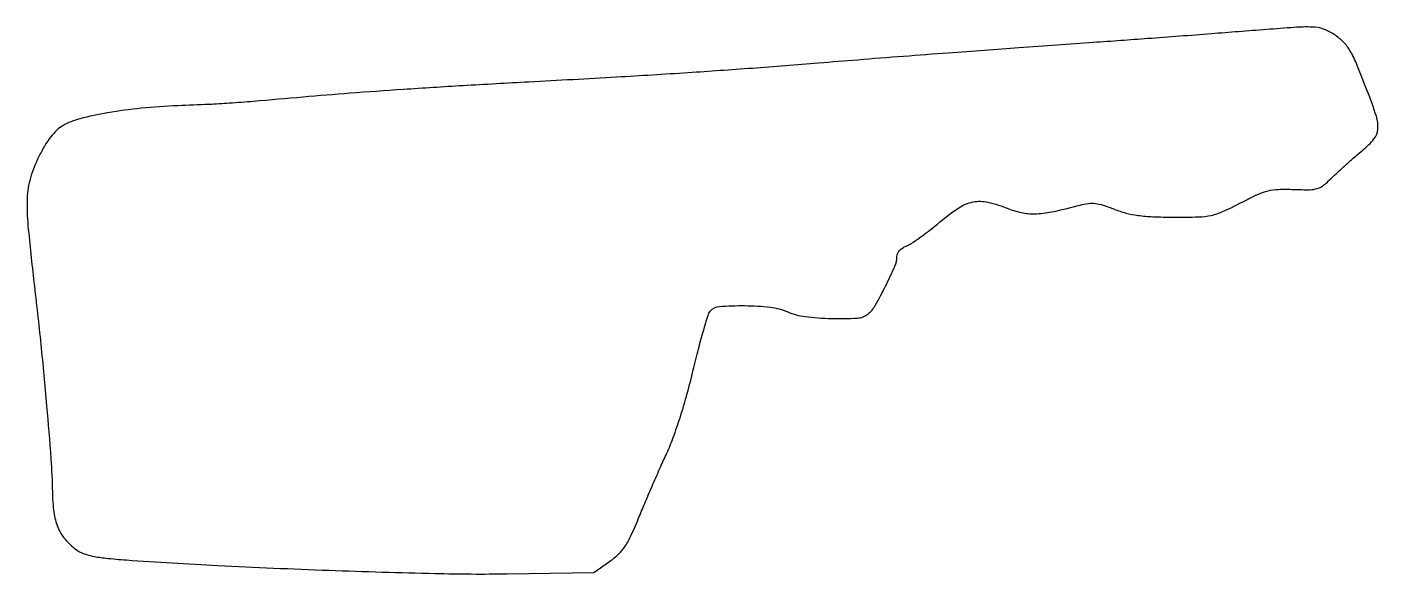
# Model space of a CAD drawing. Extents: x 0 to 362, y 0 to 147.
import ezdxf

# ---------------------------------------------------------------- set-up
doc = ezdxf.new("R2010")
doc.units = 0

msp = doc.modelspace()

# ---------------------------------------------------------------- linework, layer by layer
msp.add_lwpolyline([(324.5, 145.469471, -0.000603), (317.250822, 144.902447, -0.000363), (308.646875, 144.246176, -0.000363), (300.090361, 143.606015, -0.000635), (293, 143.089769, 0.00002), (285.577784, 142.558534, 0.000009), (275.884375, 141.86418, 0.000009), (265.672961, 141.132352, 0.000012), (256.5, 140.474554, 0.000895), (246.769955, 139.759065, 0.00048), (234.765625, 138.843144, 0.000478), (222.524219, 137.885532, 0.00075), (212, 137.036247, -0.002017), (194.307146, 135.653591, -0.002185), (177.071333, 134.452301, -0.001915), (157.990614, 133.279594, -0.001036), (134.5, 131.974996, 0.001412), (116.847733, 130.981349, 0.001895), (100.857363, 129.975132, 0.002105), (86.546449, 128.959608, 0.003109), (74, 127.937701, -0.000558), (60.717425, 126.787581, -0.003997), (54.295335, 126.290402, -0.005659), (48.762984, 125.96944, -0.001791), (40.5, 125.613495, 0.014507), (30.683248, 124.940179, 0.018467), (21.688164, 123.72368, 0.019761), (14.24598, 122.130639, 0.066536), (9.638287, 120.272792, 0.063657), (8.063772, 119.092436, 0.036224), (6.477973, 117.313111, 0.030244), (4.88135, 114.954449, 0.018406), (3.273611, 111.995985, 0.043529), (1.024748, 106.265665, 0.062099), (0.13914, 100.878676, 0.03381), (0.354138, 93.38736, 0.004985), (1.962426, 78.308403, -0.003533), (3.789063, 61.641501, -0.003713), (5.34793, 45.224339, -0.003697), (6.48835, 30.972744, -0.014238), (6.878942, 22.097745, 0.029204), (7.281779, 16.65641, 0.064503), (8.355122, 12.639672, 0.076742), (10.266753, 9.473099, 0.058557), (13.212488, 6.687287, 0.069342), (15.099371, 5.651423, 0.039814), (17.595019, 4.922936, 0.025647), (21.168625, 4.371341, 0.007488), (26.712488, 3.888439, 0.005669), (51.21534, 2.402405, 0.003202), (80.950948, 1.127988, 0.003104), (109.39672, 0.26809, 0.009534), (128.666786, 0.172802), (151.833572, 0.5), (156.098779, 3.5, 0.038402), (158.49571, 5.477255, 0.055218), (160.25387, 7.590397, 0.039085), (161.886904, 10.540934, 0.010301), (164.023266, 15.5, -0.003568), (165.694266, 19.527212, -0.00225), (167.699861, 24.20625, -0.002259), (169.713435, 28.789333, -0.004149), (171.400772, 32.5, 0.021955), (173.120169, 36.668981, 0.009928), (175.021128, 42.266004, 0.009463), (176.879249, 48.523921, 0.009633), (178.487488, 54.810768, -0.005263), (179.864825, 60.39792, -0.007441), (181.217354, 65.340522, -0.00459), (182.449312, 69.451311, -0.098409), (183.050433, 70.560768, -0.203801), (185.514814, 71.831177, -0.020761), (192.23151, 72.048652, -0.026223), (199.143017, 71.622484, -0.074869), (203.782119, 70.371096, 0.073378), (208.40468, 69.10945, 0.023927), (215.476797, 68.59863, 0.019818), (222.402574, 68.705094, 0.160784), (225.317353, 69.848533, 0.090584), (227.165462, 72.054119, 0.013089), (229.942329, 77.252828, 0.01237), (232.454714, 82.59399, 0.104107), (233, 85.184473, -0.111488), (233.181134, 85.986718, -0.07067), (233.71284, 86.789097, -0.063429), (234.517713, 87.491864, -0.057003), (235.501694, 88.000644, 0.054971), (236.855443, 88.693679, 0.009996), (239.181349, 90.295095, 0.010654), (241.838647, 92.291279, 0.009485), (244.515159, 94.475893, -0.029378), (249.583789, 98.287517, -0.099307), (253.399662, 99.847481, -0.105878), (257.383595, 99.764376, -0.035925), (262.943637, 98.022216, 0.047523), (266.769378, 96.920076, 0.059489), (270.452175, 96.674151, 0.041314), (275.028348, 97.294519, 0.011428), (282.078893, 99.021244, -0.036517), (284.257904, 99.440383, -0.059428), (286.13943, 99.437212, -0.048057), (288.230606, 98.977389, -0.016221), (291.169908, 97.921345, 0.02951), (294.345219, 96.874863, 0.031171), (297.564342, 96.232247, 0.023862), (301.49772, 95.889186, 0.008905), (307.042277, 95.770107, 0.007437), (313.751693, 95.845325, 0.045923), (317.174684, 96.250656, 0.054403), (320.22146, 97.254736, 0.012869), (325.042277, 99.600021, -0.011334), (329.531962, 101.801285, -0.046343), (332.390394, 102.814238, -0.053451), (335.184415, 103.211243, -0.018489), (339.264804, 103.200521, 0.011343), (343.537089, 103.128239, 0.076635), (345.620479, 103.461759, 0.094374), (347.316624, 104.388146, 0.02149), (349.764804, 106.583758, -0.006949), (351.501413, 108.234781, -0.003919), (353.651224, 110.191464, -0.00391), (355.851678, 112.132121, -0.006397), (357.75, 113.737981, 0.049273), (360.740812, 116.743209, 0.153331), (361.788832, 119.365317, 0.097744), (361.376024, 122.820065, 0.013703), (358.958986, 129.626959, 0.005414), (356.052091, 136.916942, 0.03538), (354.299831, 140.444884, 0.064668), (352.542594, 142.704967, 0.046977), (350.076404, 144.727495, 0.063695), (347.212443, 146.167099, 0.077543), (344.264553, 146.715043, 0.025584), (339.379242, 146.606794, 0.001489)], format="xyb", close=True)

doc.saveas('drawing.dxf')
